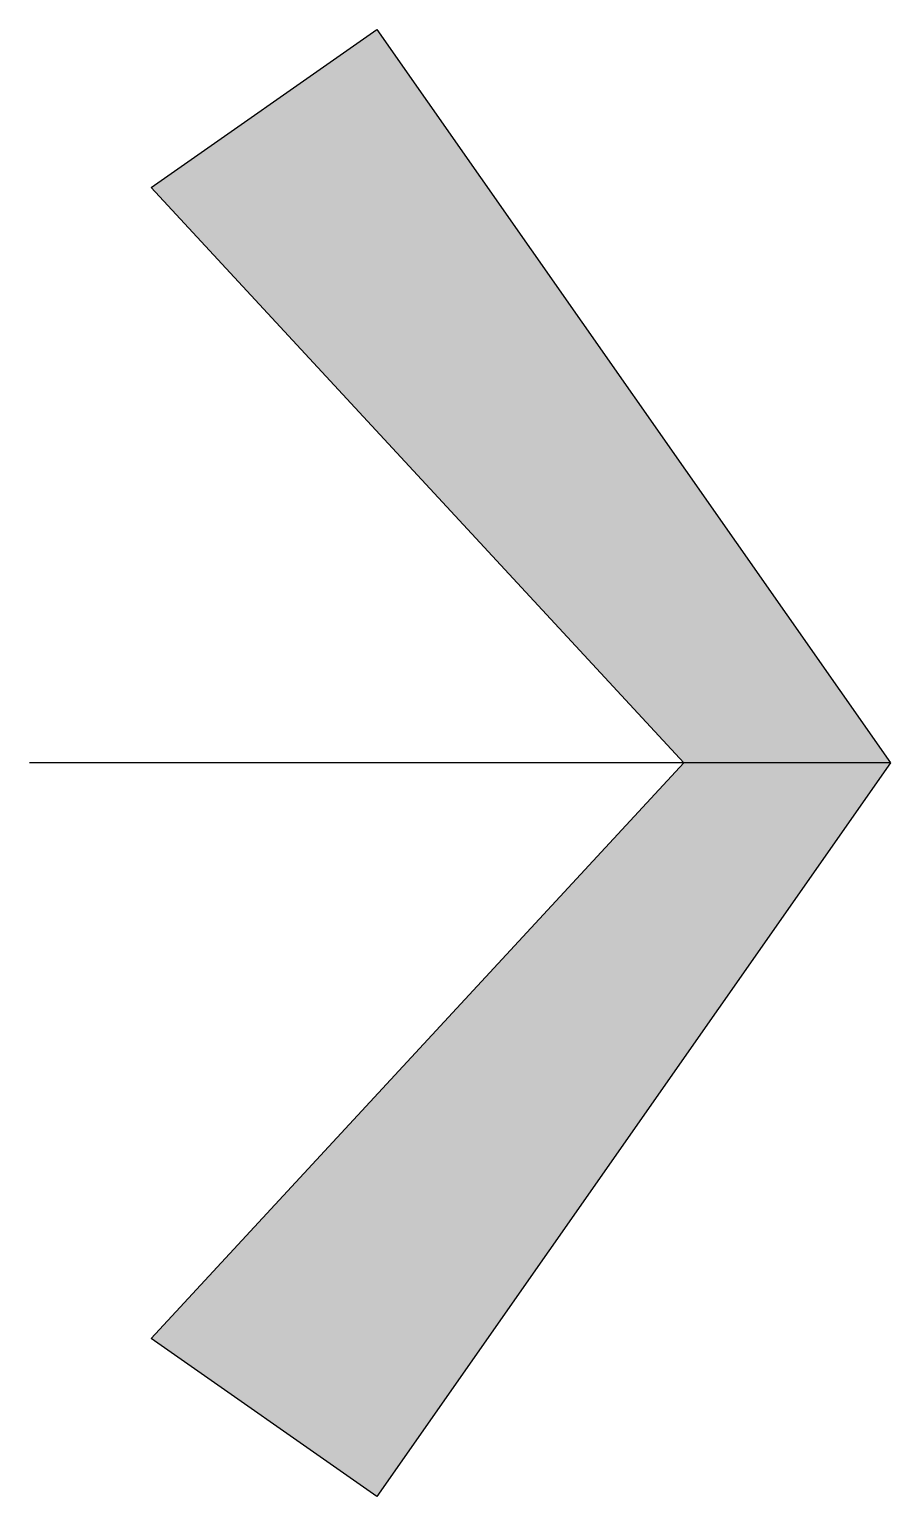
# Model space of a CAD drawing. Header units: millimetres. Extents: x -2 to 0, y -1.7 to 1.7.
import ezdxf

# ---------------------------------------------------------------- set-up
doc = ezdxf.new("R2010")
doc.units = ezdxf.units.MM

msp = doc.modelspace()

# ---------------------------------------------------------------- hatches: boundary and pattern name
h = msp.add_hatch(color=256)
h.dxf.hatch_style = 1
h.paths.add_polyline_path([(-1.1931, 1.7038), (0, 0), (-1.1931, -1.7038), (-1.7173, -1.3367), (-0.48, 0), (-1.7173, 1.3367)])

# ---------------------------------------------------------------- linework, layer by layer
msp.add_line((0, 0), (-2, 0))
msp.add_lwpolyline([(-1.1931, 1.7038), (0, 0), (-1.1931, -1.7038), (-1.7173, -1.3367), (-0.48, 0), (-1.7173, 1.3367), (-1.1931, 1.7038)])

doc.saveas('drawing.dxf')
